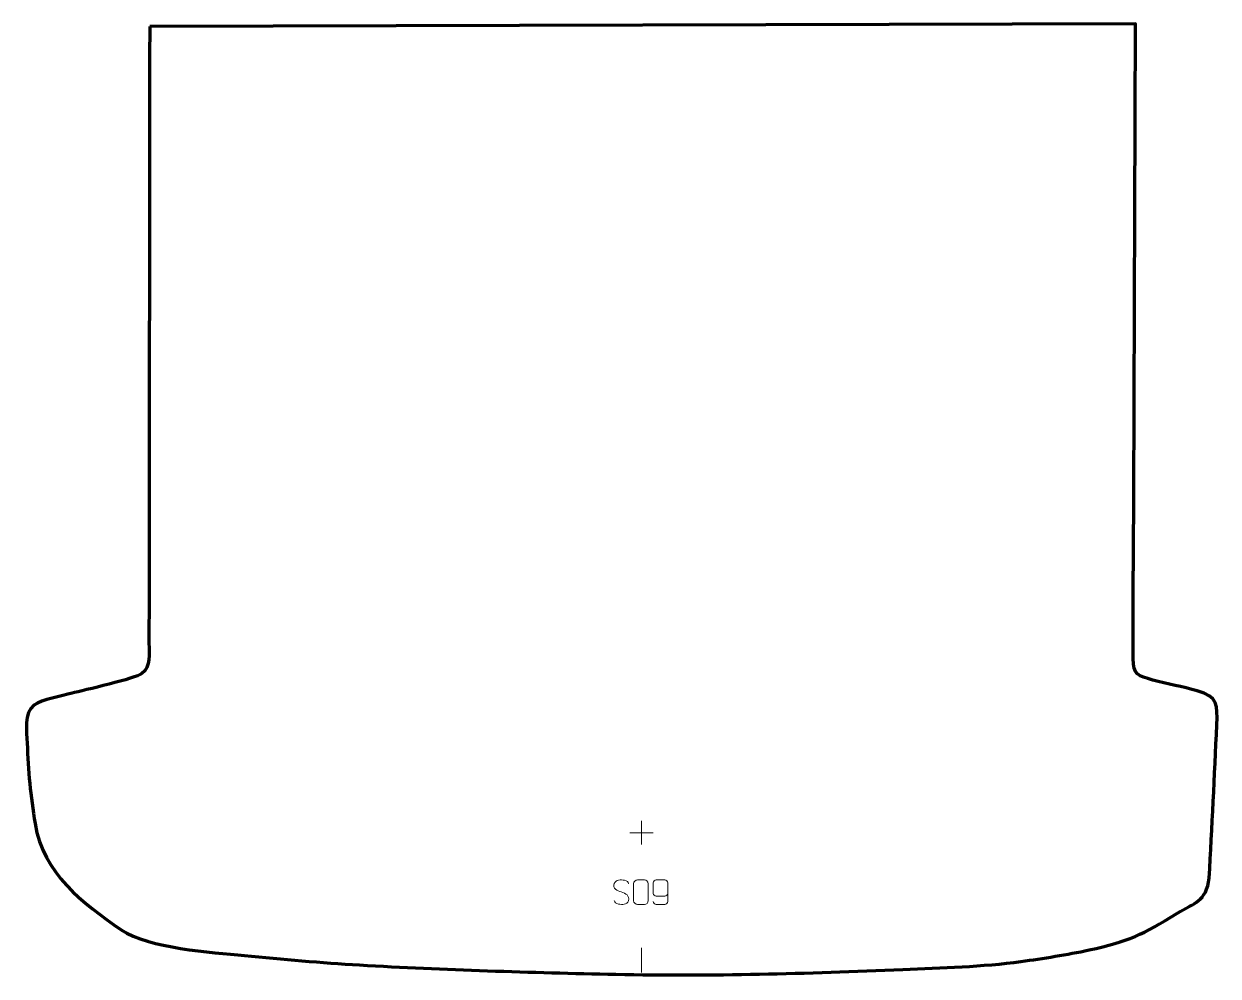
# Model space of a CAD drawing. Header units: millimetres. Extents: x 1032 to 2250, y -50 to 921.
import ezdxf

# ---------------------------------------------------------------- set-up
doc = ezdxf.new("R2010")
doc.units = ezdxf.units.MM
doc.header["$MEASUREMENT"] = 0
doc.layers.add('layer 2', color=7, linetype='Continuous')

msp = doc.modelspace()

# ---------------------------------------------------------------- linework, layer by layer
at = {"layer": 'layer 2', "color": 242, "lineweight": 158}
msp.add_open_spline([(1160.6314, 918.2328), (1160.6314, 918.2328), (2165.8272, 920.8789), (2165.8272, 920.8789), (2165.8272, 920.8789), (2165.6225, 863.7675), (2165.4179, 806.6561), (2165.2132, 749.5446), (2165.2132, 749.5446), (2164.8721, 654.3589), (2164.5309, 559.1732), (2164.1898, 463.9875), (2164.1898, 463.9875), (2163.9564, 400.5437), (2163.2167, 337.1026), (2163.4716, 273.6575), (2163.4716, 273.6575), (2163.5381, 257.121), (2168.4043, 256.0176), (2183.4167, 251.8121), (2183.4167, 251.8121), (2198.4124, 247.7427), (2213.8791, 245.0125), (2228.7298, 240.8245), (2228.7298, 240.8245), (2250.0462, 234.4997), (2249.5003, 226.6859), (2248.6573, 206.0846), (2248.6573, 206.0846), (2246.4494, 154.0047), (2243.8568, 101.9069), (2241.0208, 49.8572), (2241.0208, 49.8572), (2237.7123, 25.7237), (2226.4526, 25.0384), (2207.9924, 13.7049), (2207.9924, 13.7049), (2173.4544, -7.5313), (2158.8002, -14.819), (2118.5028, -23.4087), (2118.5028, -23.4087), (2095.9895, -28.2075), (2071.7973, -32.0077), (2048.9677, -35.1998), (2048.9677, -35.1998), (2009.7258, -40.5877), (1968.2687, -41.4553), (1928.6116, -43.2608), (1928.6116, -43.2608), (1830.6499, -47.6432), (1734.0369, -50.089), (1635.9529, -48.2268), (1635.9529, -48.2268), (1548.9685, -46.4755), (1461.4452, -43.5358), (1374.5777, -38.7469), (1374.5777, -38.7469), (1335.6444, -36.4892), (1296.1351, -32.7383), (1257.2799, -29.072), (1257.2799, -29.072), (1222.3019, -25.783), (1160.5954, -21.893), (1131.5812, -2.9309), (1131.5812, -2.9309), (1091.7102, 24.8007), (1052.3109, 54.3252), (1043.7576, 105.4345), (1043.7576, 105.4345), (1039.12, 133.6733), (1036.7511, 158.9772), (1035.688, 187.5515), (1035.688, 187.5515), (1035.1438, 198.5872), (1032.3642, 218.7466), (1042.5104, 226.144), (1042.5104, 226.144), (1051.4102, 232.0117), (1070.5446, 235.5458), (1081.4881, 238.3159), (1081.4881, 238.3159), (1093.1425, 241.2384), (1146.6556, 253.5384), (1152.7754, 258.4077), (1152.7754, 258.4077), (1161.7939, 265.5835), (1159.88, 278.6464), (1159.8986, 289.036), (1159.8986, 289.036), (1159.9514, 318.5457), (1159.9595, 348.0549), (1159.9934, 377.5646), (1159.9934, 377.5646), (1160.0009, 383.9104), (1160.0084, 390.2563), (1160.0159, 396.6022), (1160.0159, 396.6022), (1160.0305, 408.9766), (1160.0451, 421.3511), (1160.0597, 433.7255), (1160.0597, 433.7255), (1160.0893, 458.7917), (1160.1189, 483.8579), (1160.1484, 508.9241), (1160.1484, 508.9241), (1160.1559, 515.27), (1160.1634, 521.6158), (1160.1709, 527.9617), (1160.1709, 527.9617), (1160.1855, 540.3362), (1160.2001, 552.7106), (1160.2147, 565.0851), (1160.2147, 565.0851), (1160.2593, 602.843), (1160.3038, 640.6009), (1160.3484, 678.3589), (1160.3484, 678.3589), (1160.4229, 741.5003), (1160.4974, 804.6417), (1160.5719, 867.7831), (1160.5719, 867.7831), (1160.5917, 884.5997), (1160.6116, 901.4162), (1160.6314, 918.2328)], degree=3, knots=[0, 0, 0, 0, 0.03125, 0.03125, 0.03125, 0.03125, 0.0625, 0.0625, 0.0625, 0.0625, 0.09375, 0.09375, 0.09375, 0.09375, 0.125, 0.125, 0.125, 0.125, 0.15625, 0.15625, 0.15625, 0.15625, 0.1875, 0.1875, 0.1875, 0.1875, 0.21875, 0.21875, 0.21875, 0.21875, 0.25, 0.25, 0.25, 0.25, 0.28125, 0.28125, 0.28125, 0.28125, 0.3125, 0.3125, 0.3125, 0.3125, 0.34375, 0.34375, 0.34375, 0.34375, 0.375, 0.375, 0.375, 0.375, 0.40625, 0.40625, 0.40625, 0.40625, 0.4375, 0.4375, 0.4375, 0.4375, 0.46875, 0.46875, 0.46875, 0.46875, 0.5, 0.5, 0.5, 0.5, 0.53125, 0.53125, 0.53125, 0.53125, 0.5625, 0.5625, 0.5625, 0.5625, 0.59375, 0.59375, 0.59375, 0.59375, 0.625, 0.625, 0.625, 0.625, 0.65625, 0.65625, 0.65625, 0.65625, 0.6875, 0.6875, 0.6875, 0.6875, 0.71875, 0.71875, 0.71875, 0.71875, 0.75, 0.75, 0.75, 0.75, 0.78125, 0.78125, 0.78125, 0.78125, 0.8125, 0.8125, 0.8125, 0.8125, 0.84375, 0.84375, 0.84375, 0.84375, 0.875, 0.875, 0.875, 0.875, 0.90625, 0.90625, 0.90625, 0.90625, 0.9375, 0.9375, 0.9375, 0.9375, 1, 1, 1, 1], dxfattribs=at)
at = {"layer": 'layer 2', "color": 250, "lineweight": 9}
for points in [[(1662.0826, 108.1402), (1662.0826, 108.1402), (1662.0826, 84.1623), (1662.0826, 84.1623)], [(1650.0937, 96.1512), (1650.0937, 96.1512), (1674.0716, 96.1512), (1674.0716, 96.1512)], [(1662.0826, -21.3617), (1662.0826, -21.3617), (1662.0826, -46.3358), (1662.0826, -46.3358)]]:
    msp.add_open_spline(points, degree=3, dxfattribs=at)
for points, knots in [([(1641.5448, 35.6892), (1637.2965, 37.1596), (1632.3884, 38.9554), (1634.3935, 44.4757), (1634.3935, 44.4757), (1635.897, 48.6156), (1641.1106, 48.2271), (1644.7142, 47.626), (1644.7142, 47.626), (1647.5748, 47.1488), (1648.4395, 45.9356), (1648.7501, 43.8515)], [0, 0, 0, 0, 0.25, 0.25, 0.25, 0.25, 0.5, 0.5, 0.5, 0.5, 1, 1, 1, 1]), ([(1658.0197, 47.9918), (1660.3454, 47.9918), (1662.6715, 47.9918), (1664.9976, 47.9918), (1664.9976, 47.9918), (1666.9442, 48.0274), (1668.9356, 46.5358), (1668.9623, 44.0982), (1668.9623, 44.0982), (1668.9619, 38.3513), (1668.9619, 32.604), (1668.9623, 26.8563), (1668.9623, 26.8563), (1668.8225, 24.5329), (1667.1453, 23.0533), (1664.9976, 23.0425), (1664.9976, 23.0425), (1662.6657, 23.0429), (1660.3338, 23.0429), (1658.0023, 23.0425), (1658.0023, 23.0425), (1656.0773, 22.9371), (1654.1052, 24.8216), (1654.1164, 26.8389), (1654.1164, 26.8389), (1654.1167, 32.609), (1654.1167, 38.3787), (1654.1164, 44.148), (1654.1164, 44.148), (1654.1206, 46.2861), (1655.8673, 48.0053), (1658.0197, 47.9918)], [0, 0, 0, 0, 0.111111111, 0.111111111, 0.111111111, 0.111111111, 0.222222222, 0.222222222, 0.222222222, 0.222222222, 0.333333333, 0.333333333, 0.333333333, 0.333333333, 0.444444444, 0.444444444, 0.444444444, 0.444444444, 0.555555556, 0.555555556, 0.555555556, 0.555555556, 0.666666667, 0.666666667, 0.666666667, 0.666666667, 0.777777778, 0.777777778, 0.777777778, 0.777777778, 1, 1, 1, 1]), ([(1674.1094, 25.9746), (1674.1335, 24.6351), (1675.4897, 22.9818), (1677.0616, 23.0162), (1677.0616, 23.0162), (1680.0464, 23.0165), (1683.0316, 23.0165), (1686.017, 23.0162), (1686.017, 23.0162), (1687.2361, 23.0012), (1688.9643, 24.4388), (1688.9693, 25.9746), (1688.9693, 25.9746), (1688.969, 32.335), (1688.969, 38.6958), (1688.9693, 45.0566), (1688.9693, 45.0566), (1688.9646, 46.2195), (1687.2361, 47.9906), (1686.017, 48.015), (1686.017, 48.015), (1683.0316, 48.0147), (1680.0464, 48.0147), (1677.0616, 48.015), (1677.0616, 48.015), (1675.7835, 47.9712), (1674.1138, 46.3567), (1674.1094, 45.0566), (1674.1094, 45.0566), (1674.1094, 41.4732), (1674.1094, 37.8902), (1674.1094, 34.3074), (1674.1094, 34.3074), (1674.1479, 32.8292), (1675.7306, 31.3963), (1677.0616, 31.3984), (1677.0616, 31.3984), (1680.0464, 31.3981), (1683.0316, 31.3981), (1686.017, 31.3984), (1686.017, 31.3984), (1687.3465, 31.3934), (1688.9895, 32.9006), (1688.9478, 34.3292)], [0, 0, 0, 0, 0.083333333, 0.083333333, 0.083333333, 0.083333333, 0.166666667, 0.166666667, 0.166666667, 0.166666667, 0.25, 0.25, 0.25, 0.25, 0.333333333, 0.333333333, 0.333333333, 0.333333333, 0.416666667, 0.416666667, 0.416666667, 0.416666667, 0.5, 0.5, 0.5, 0.5, 0.583333333, 0.583333333, 0.583333333, 0.583333333, 0.666666667, 0.666666667, 0.666666667, 0.666666667, 0.75, 0.75, 0.75, 0.75, 0.833333333, 0.833333333, 0.833333333, 0.833333333, 1, 1, 1, 1]), ([(1641.5448, 35.6891), (1645.5634, 34.0424), (1650.5929, 32.1541), (1648.7589, 26.7938), (1648.7589, 26.7938), (1647.2991, 22.5274), (1642.3883, 22.7841), (1638.6622, 23.3388), (1638.6622, 23.3388), (1635.9122, 23.7486), (1634.6913, 24.9621), (1634.3133, 27.0743)], [0, 0, 0, 0, 0.25, 0.25, 0.25, 0.25, 0.5, 0.5, 0.5, 0.5, 1, 1, 1, 1])]:
    msp.add_open_spline(points, degree=3, knots=knots, dxfattribs=at)

doc.saveas('drawing.dxf')
